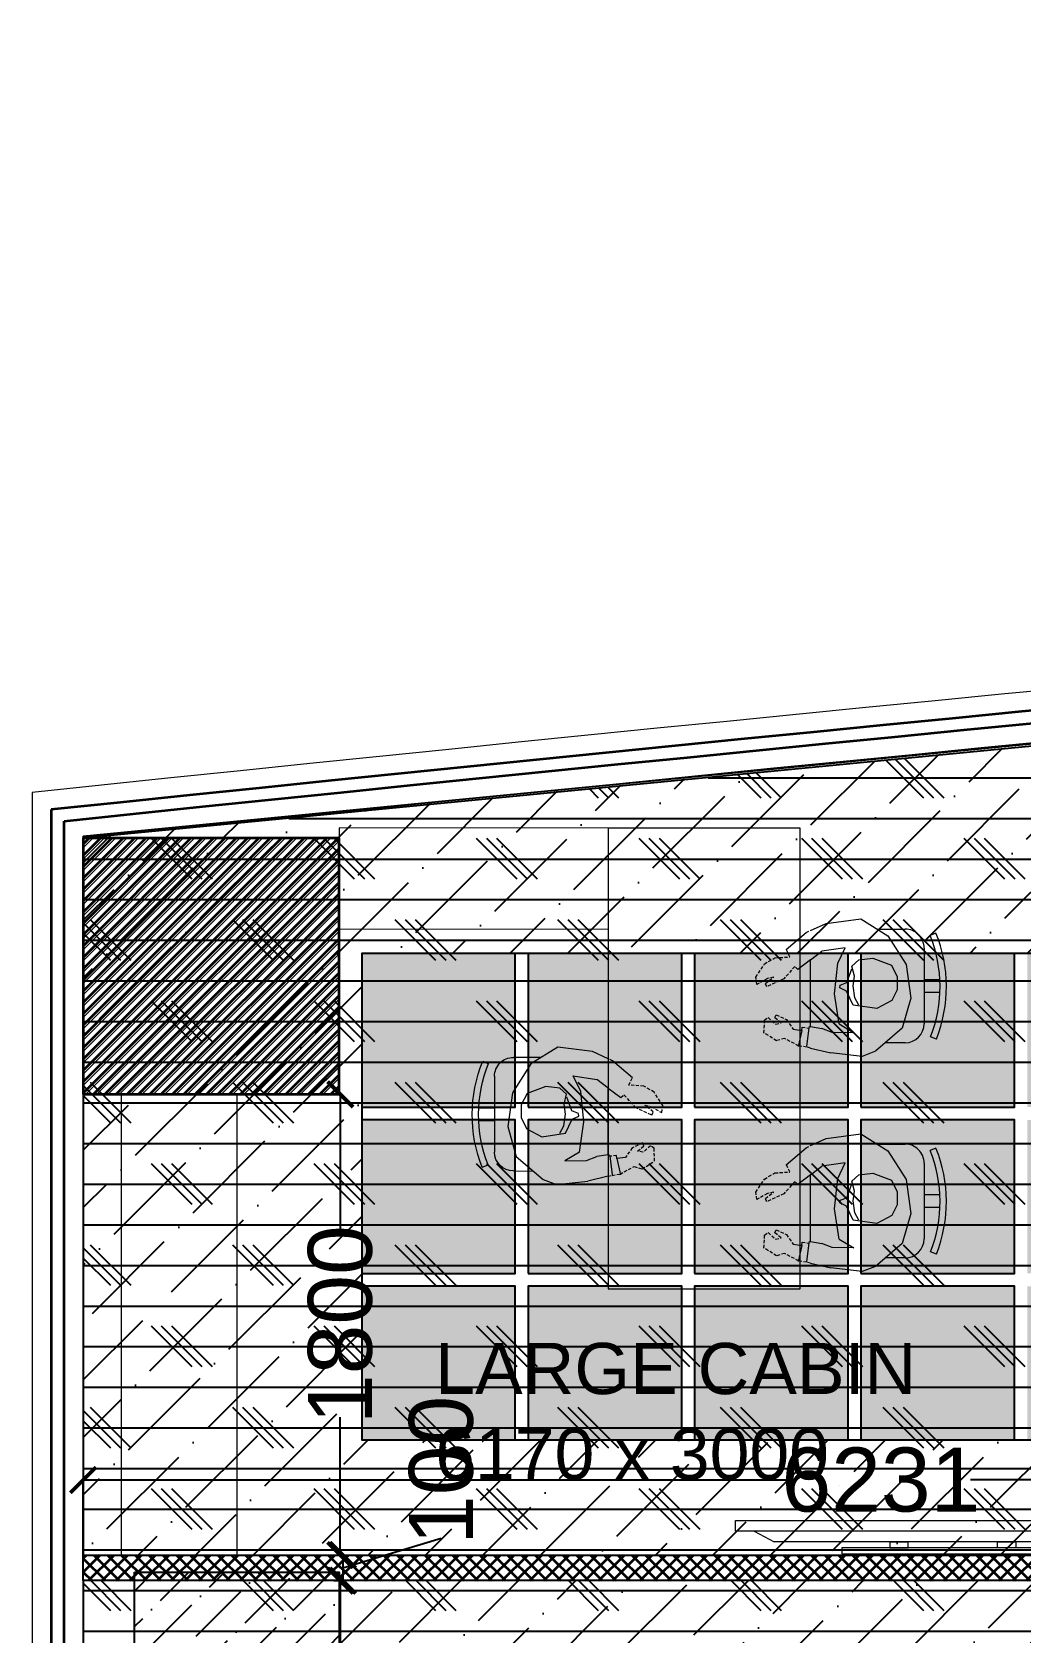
# Model space of a CAD drawing. Header units: millimetres. Extents: x 263321 to 4958806, y 33647 to 987811.
# Drawn here: x 2340552 to 2344414, y 499279 to 505533 of the extents above; entities that cross this region are included whole.
import ezdxf

# ---------------------------------------------------------------- set-up
doc = ezdxf.new("R2010")
doc.units = ezdxf.units.MM
doc.header["$PDMODE"] = 3
doc.linetypes.add('( Hidden )', pattern=[0.375, 0.25, -0.125])
for name, color, linetype, lineweight in [('A-FURN-HUMAN', 252, 'Continuous', 9), ('A-FURN-MODULAR-CHAIR', 5, 'Continuous', 5), ('A-FURN-MODULAR-TABLETOP', 250, 'Continuous', 13), ('A-GYPSUM PARTITION', 250, 'Continuous', 35), ('A-PLAN-COLUMN', 3, 'Continuous', 0), ('A-PLAN-RCC-HATCH', 8, 'Continuous', 13), ('A-PLAN-THIN', 251, 'Continuous', 15), ('Base 7th & 9th', 250, 'Continuous', 35), ('TOA- AV', 7, 'Continuous', 9)]:
    doc.layers.add(name, color=color, linetype=linetype, lineweight=lineweight)
for name, color, linetype in [('A-PLAN -GLASS FRAME', 4, 'Continuous'), ('CEILING TOA', 7, 'Continuous'), ('FLOORING TOA', 7, 'Continuous'), ('PARTITION DIM.', 250, 'Continuous'), ('PARTITION GYPSUM', 250, 'Continuous'), ('TEXT', 250, 'Continuous')]:
    doc.layers.add(name, color=color, linetype=linetype)
doc.styles.add('ARIAL', font='arial.ttf')
doc.styles.get("Standard").update_dxf_attribs({"font": 'arial.ttf'})
doc.styles.add('TEXT @ 150', font='arial.ttf', dxfattribs={"height": 225})
doc.dimstyles.new('DIM @ 150', dxfattribs={"dimtxt": 225, "dimasz": 100, "dimexe": 1, "dimexo": 0, "dimgap": 0.5, "dimtad": 0, "dimdec": 0, "dimzin": 0, "dimdsep": 46, "dimtxsty": 'TEXT @ 150', "dimblk": 'ARCHTICK', "dimcen": -2, "dimclrd": 8, "dimclre": 8, "dimclrt": 7, "dimadec": 0, "dimazin": 0, "dimtfac": 1, "dimtdec": 0, "dimtofl": 0, "dimtmove": 0, "dimatfit": 3, "dimldrblk": 'OPEN90', "dimfxl": 1, "dimtolj": 1, "dimtzin": 0, "dimlwd": -1, "dimlwe": -1, "dimarcsym": 0})
pattern_1 = [(0, (90021.14, 24146.98), (0, 158.75), []), (135, (90100.5, 24067.6), (-317.50014, -317.50014), [224.5065, -224.5065]), (135, (90140.2, 24067.6), (-317.50014, -317.50014), [224.5065, -224.5065]), (135, (90179.9, 24067.6), (-317.50014, -317.50014), [224.5065, -224.5065])]

# ---------------------------------------------------------------- blocks, each defined once
blk = doc.blocks.new('Human Figure')
at = {"layer": 'A-FURN-HUMAN', "lineweight": 5}
for p, q in [((4611.71, 5776.63, 0), (4616.22, 5779.49)), ((4611.71, 5776.63, 0), (4616.22, 5779.49)), ((4616.22, 5779.49), (4621.49, 5780.21, 0)), ((4616.22, 5779.49), (4621.49, 5780.21, 0)), ((4621.49, 5780.21, 0), (4626.18, 5778.89, 0)), ((4621.49, 5780.21, 0), (4626.18, 5778.89, 0)), ((4609.08, 5772.43, 0), (4611.71, 5776.63, 0)), ((4609.08, 5772.43, 0), (4611.71, 5776.63, 0)), ((4626.18, 5778.89, 0), (4629.77, 5774.69, 0)), ((4626.18, 5778.89, 0), (4629.77, 5774.69, 0)), ((4629.77, 5774.69, 0), (4630.56, 5772.63, 0)), ((4629.77, 5774.69, 0), (4630.56, 5772.63, 0)), ((4609.78, 5766.99, 0), (4609.08, 5772.43, 0)), ((4609.78, 5766.99, 0), (4609.08, 5772.43, 0)), ((4630.56, 5772.63, 0), (4630.01, 5767.72, 0)), ((4630.56, 5772.63, 0), (4630.01, 5767.72, 0)), ((4616.02, 5768.83), (4613.59, 5769.99, 0)), ((4613.59, 5769.99, 0), (4614.12, 5766.32, 0)), ((4616.02, 5768.83), (4613.59, 5769.99, 0)), ((4613.59, 5769.99, 0), (4614.12, 5766.32, 0)), ((4626.86, 5771.32, 0), (4626.81, 5767.94)), ((4626.86, 5771.32, 0), (4626.81, 5767.94)), ((4610.91, 5764.54), (4609.78, 5766.99, 0)), ((4610.91, 5764.54), (4609.78, 5766.99, 0)), ((4620.77, 5768.32, 0), (4616.02, 5768.83)), ((4620.77, 5768.32, 0), (4616.02, 5768.83)), ((4625.5, 5769.01, 0), (4620.77, 5768.32, 0)), ((4625.5, 5769.01, 0), (4620.77, 5768.32, 0)), ((4626.81, 5767.94), (4626.19, 5766.32, 0)), ((4626.81, 5767.94), (4626.19, 5766.32, 0)), ((4629.26, 5764.54), (4630.01, 5767.72, 0)), ((4629.26, 5764.54), (4630.01, 5767.72, 0)), ((4615.48, 5764.54), (4614.12, 5766.32, 0)), ((4615.48, 5764.54), (4614.12, 5766.32, 0)), ((4615.48, 5764.54), (4616.97, 5762.59)), ((4615.48, 5764.54), (4616.97, 5762.59)), ((4625.89, 5764.54), (4626.19, 5766.32, 0)), ((4625.89, 5764.54), (4626.19, 5766.32, 0)), ((4613.88, 5760.76, 0), (4611.23, 5763.85, 0)), ((4613.88, 5760.76, 0), (4611.23, 5763.85, 0)), ((4626.5, 5763.17, 0), (4626.01, 5763.22, 0)), ((4626.5, 5763.17, 0), (4626.01, 5763.22, 0)), ((4626.32, 5761.85, 0), (4626.5, 5763.17, 0)), ((4626.32, 5761.85, 0), (4626.5, 5763.17, 0))]:
    blk.add_line(p, q, dxfattribs=at)
at = {"layer": 'A-FURN-HUMAN', "linetype": '( Hidden )', "lineweight": 5, "ltscale": 2}
for p, q in [((4611.23, 5763.85, 0), (4610.91, 5764.54, 0)), ((4611.23, 5763.85, 0), (4610.91, 5764.54, 0)), ((4626.01, 5763.22, 0), (4626.14, 5764.36, 0)), ((4626.01, 5763.22, 0), (4626.14, 5764.36, 0)), ((4629.26, 5764.54, 0), (4629.12, 5763.93, 0)), ((4629.26, 5764.54, 0), (4629.12, 5763.93, 0)), ((4616.97, 5762.59), (4616.53, 5762.09)), ((4616.97, 5762.59), (4616.53, 5762.09)), ((4616.53, 5762.09), (4618.44, 5760.37, 0)), ((4616.53, 5762.09), (4618.44, 5760.37, 0)), ((4624.81, 5760.79, 0), (4626.32, 5761.85, 0)), ((4624.81, 5760.79, 0), (4626.32, 5761.85, 0)), ((4628.92, 5762.69, 0), (4627.75, 5760.5, 0)), ((4628.92, 5762.69, 0), (4627.75, 5760.5, 0)), ((4629.12, 5763.93, 0), (4628.92, 5762.69, 0)), ((4629.12, 5763.93, 0), (4628.92, 5762.69, 0)), ((4615.02, 5761.34, 0), (4613.88, 5760.76, 0)), ((4615.02, 5761.34, 0), (4613.88, 5760.76, 0)), ((4615.16, 5758.98, 0), (4615.02, 5761.34, 0)), ((4615.16, 5758.98, 0), (4615.02, 5761.34, 0)), ((4618.44, 5760.37, 0), (4619.69, 5757.7, 0)), ((4618.44, 5760.37, 0), (4619.69, 5757.7, 0)), ((4624.06, 5759.18, 0), (4624.81, 5760.79, 0)), ((4624.06, 5759.18, 0), (4624.81, 5760.79, 0)), ((4624.51, 5758.96, 0), (4624.06, 5759.18, 0)), ((4624.51, 5758.96, 0), (4624.06, 5759.18, 0)), ((4624.5, 5757.93, 0), (4625.51, 5759.11, 0)), ((4624.5, 5757.93, 0), (4625.51, 5759.11, 0)), ((4625.32, 5759.95, 0), (4624.51, 5758.96, 0)), ((4625.32, 5759.95, 0), (4624.51, 5758.96, 0)), ((4625.51, 5759.11, 0), (4625.32, 5759.95, 0)), ((4625.51, 5759.11, 0), (4625.32, 5759.95, 0)), ((4628.12, 5759.23, 0), (4626.89, 5757.28, 0)), ((4628.12, 5759.23, 0), (4626.89, 5757.28, 0)), ((4627.75, 5760.5, 0), (4628.12, 5759.23, 0)), ((4627.75, 5760.5, 0), (4628.12, 5759.23, 0)), ((4616.12, 5757.36), (4615.16, 5758.98, 0)), ((4616.12, 5757.36), (4615.16, 5758.98, 0)), ((4618.19, 5756, 0), (4616.12, 5757.36)), ((4618.19, 5756, 0), (4616.12, 5757.36)), ((4619.17, 5757.51, 0), (4618.16, 5758.8, 0)), ((4618.16, 5758.8, 0), (4618.39, 5757.81, 0)), ((4619.17, 5757.51, 0), (4618.16, 5758.8, 0)), ((4618.16, 5758.8, 0), (4618.39, 5757.81, 0)), ((4618.39, 5757.81, 0), (4619.31, 5756.18, 0)), ((4618.39, 5757.81, 0), (4619.31, 5756.18, 0)), ((4619.69, 5757.7, 0), (4619.17, 5757.51, 0)), ((4619.69, 5757.7, 0), (4619.17, 5757.51, 0)), ((4624.87, 5757.37, 0), (4624.5, 5757.93, 0)), ((4624.87, 5757.37, 0), (4624.5, 5757.93, 0)), ((4626.89, 5757.28, 0), (4624.87, 5757.37, 0)), ((4626.89, 5757.28, 0), (4624.87, 5757.37, 0)), ((4619.31, 5756.18, 0), (4618.19, 5756, 0)), ((4619.31, 5756.18, 0), (4618.19, 5756, 0))]:
    blk.add_line(p, q, dxfattribs=at)
at = {"layer": 'A-FURN-HUMAN', "linetype": '( Hidden )', "lineweight": 5, "ltscale": 3}
for p, q in [((4625.9, 5764.39, 0), (4625.89, 5764.57, 0)), ((4625.9, 5764.39, 0), (4625.89, 5764.57, 0)), ((4626.14, 5764.36, 0), (4625.9, 5764.39, 0)), ((4626.14, 5764.36, 0), (4625.9, 5764.39, 0))]:
    blk.add_line(p, q, dxfattribs=at)
at = {"layer": 'A-FURN-HUMAN', "lineweight": 5, "elevation": 0}
for points in [[(4622.54, 5772.08), (4621.4, 5771.49), (4619.55, 5771.23), (4618.01, 5771.43), (4616.44, 5771.03), (4615.47, 5772.11), (4615.23, 5774.3), (4616.32, 5777.18), (4618.11, 5778.11), (4620.14, 5778.11), (4621.85, 5777.26), (4623.09, 5774.92), (4622.55, 5771.19), (4620.35, 5770.17), (4619.86, 5769.12), (4619.43, 5769.17), (4619.04, 5770.23), (4616.9, 5771)], [(4622.54, 5772.08), (4621.4, 5771.49), (4619.55, 5771.23), (4618.01, 5771.43), (4616.44, 5771.03), (4615.47, 5772.11), (4615.23, 5774.3), (4616.32, 5777.18), (4618.11, 5778.11), (4620.14, 5778.11), (4621.85, 5777.26), (4623.09, 5774.92), (4622.55, 5771.19), (4620.35, 5770.17), (4619.86, 5769.12), (4619.43, 5769.17), (4619.04, 5770.23), (4616.9, 5771)], [(4625.5, 5769.01), (4626.86, 5771.32)], [(4625.5, 5769.01), (4626.86, 5771.32)], [(4626.09, 5764.27), (4629.04, 5763.91)], [(4626.09, 5764.27), (4629.04, 5763.91)], [(4626.5, 5763.17), (4629.02, 5762.63)], [(4626.5, 5763.17), (4629.02, 5762.63)]]:
    blk.add_lwpolyline(points, dxfattribs=at)
at = {"layer": 'A-FURN-MODULAR-CHAIR', "color": 18, "lineweight": 15, "true_color": 0x000000}
for p, q in [((4613.64, 5782.3, 0), (4625.48, 5782.3, 0)), ((4610.68, 5774.98, 0), (4610.68, 5779.34, 0)), ((4628.44, 5779.34, 0), (4628.44, 5776.24, 0))]:
    blk.add_line(p, q, dxfattribs=at)
at = {"layer": 'A-FURN-MODULAR-CHAIR', "lineweight": 15}
for p, q in [((4613.64, 5782.3, 0), (4625.48, 5782.3, 0)), ((4610.68, 5774.98, 0), (4610.68, 5779.34, 0)), ((4628.44, 5779.34, 0), (4628.44, 5776.24, 0))]:
    blk.add_line(p, q, dxfattribs=at)
at = {"layer": 'A-FURN-MODULAR-CHAIR', "color": 18, "lineweight": 15, "true_color": 0x000000, "elevation": 0}
for points in [[(4611.29, 5784.13), (4611.67, 5783.22)], [(4618.58, 5784.79), (4618.58, 5782.3)], [(4620.56, 5784.79), (4620.56, 5782.3)], [(4627.86, 5784.22), (4627.49, 5783.3)]]:
    blk.add_lwpolyline(points, dxfattribs=at)
at = {"layer": 'A-FURN-MODULAR-CHAIR', "lineweight": 15, "elevation": 0}
for points in [[(4611.29, 5784.13), (4611.67, 5783.22)], [(4618.58, 5784.79), (4618.58, 5782.3)], [(4620.56, 5784.79), (4620.56, 5782.3)], [(4627.86, 5784.22), (4627.49, 5783.3)]]:
    blk.add_lwpolyline(points, dxfattribs=at)
at = {"layer": 'A-FURN-MODULAR-CHAIR', "color": 18, "lineweight": 15, "true_color": 0x000000, "elevation": 0}
blk.add_lwpolyline([(4625.89, 5764.57, -0.034638), (4625.48, 5764.54), (4615.48, 5764.54)], format="xyb", dxfattribs=at)
at = {"layer": 'A-FURN-MODULAR-CHAIR', "lineweight": 15, "elevation": 0}
blk.add_lwpolyline([(4625.89, 5764.57, -0.034638), (4625.48, 5764.54), (4615.48, 5764.54)], format="xyb", dxfattribs=at)
at = {"layer": 'A-FURN-MODULAR-CHAIR', "color": 18, "lineweight": 15, "true_color": 0x000000}
for centre, radius, start, end in [((4619.68, 5763.49, 0), 22.29, 68.458, 112.0994), ((4619.68, 5763.49, 0), 21.3, 68.4839, 112.0994), ((4613.64, 5779.34, 0), 2.96, 90.0001, 180.0001), ((4625.48, 5779.34, 0), 2.96, 0.0001, 90.0001)]:
    blk.add_arc(centre, radius, start, end, dxfattribs=at)
at = {"layer": 'A-FURN-MODULAR-CHAIR', "lineweight": 15}
for centre, radius, start, end in [((4619.68, 5763.49, 0), 22.29, 68.458, 112.0994), ((4619.68, 5763.49, 0), 21.3, 68.4839, 112.0994), ((4613.64, 5779.34, 0), 2.96, 90.0001, 180.0001), ((4625.48, 5779.34, 0), 2.96, 0.0001, 90.0001)]:
    blk.add_arc(centre, radius, start, end, dxfattribs=at)
blk = doc.blocks.new('Columns')
at = {"layer": 'A-PLAN-RCC-HATCH'}
h = blk.add_hatch(dxfattribs=at)
h.set_pattern_fill('ANSI31', color=256, scale=250, style=0)
h.set_pattern_definition([(45, (403397.9, -579762.232), (-22.0970869, 22.0970869), [])])
h.paths.add_polyline_path([(-37160.3, 12537), (-36160.3, 12537), (-36160.3, 13537), (-37160.3, 13537)])
at = {"layer": 'A-PLAN-COLUMN', "elevation": 0}
blk.add_lwpolyline([(-37160.3, 12537), (-36160.3, 12537), (-36160.3, 13537), (-37160.3, 13537)], close=True, dxfattribs=at)
blk = doc.blocks.new('_ArchTick')
at = {"color": 0, "linetype": 'ByBlock', "const_width": 0.15}
blk.add_lwpolyline([(-0.5, -0.5), (0.5, 0.5)], dxfattribs=at)
blk = doc.blocks.new('*D344')
at = {"layer": 'Defpoints', "color": 0, "transparency": 16777216}
for p in [(2341751.6, 501383.1), (2341751.6, 499583.1), (2341755.8, 499583.1)]:
    blk.add_point(p, dxfattribs=at)
at = {"layer": 'PARTITION DIM.', "color": 8, "transparency": 16777216}
for p, q in [((2341751.6, 501383.1), (2341756.8, 501383.1)), ((2341755.8, 501383.1), (2341755.8, 500844.7)), ((2341755.8, 499583.1), (2341755.8, 500121.5)), ((2341751.6, 499583.1), (2341756.8, 499583.1))]:
    blk.add_line(p, q, dxfattribs=at)
at = {"layer": 'PARTITION DIM.', "color": 8, "transparency": 16777216, "xscale": 100, "yscale": 100, "zscale": 100}
for p, rotation in [((2341755.8, 501383.1), 90), ((2341755.8, 499583.1), 270)]:
    blk.add_blockref('_ArchTick', p, dxfattribs=dict(at, rotation=rotation))
at = {"layer": 'PARTITION DIM.', "color": 7, "transparency": 16777216, "insert": (2341755.8, 500483.1), "char_height": 250, "attachment_point": 5, "rotation": 90}
blk.add_mtext('\\A1;1800', dxfattribs=at)
blk = doc.blocks.new('_Open90')
at = {"color": 0, "linetype": 'ByBlock'}
for p, q in [((0, 0), (-1, 0)), ((-0.5, 0.5), (0, 0)), ((0, 0), (-0.5, -0.5))]:
    blk.add_line(p, q, dxfattribs=at)
blk = doc.blocks.new('*D345')
at = {"layer": 'Defpoints', "color": 0, "transparency": 16777216}
for p in [(2341761.3, 499583.1), (2341730.2, 499483.1), (2341765.5, 499483.1)]:
    blk.add_point(p, dxfattribs=at)
at = {"layer": 'PARTITION DIM.', "color": 8, "transparency": 16777216}
for p, q in [((2341765.5, 499533.1), (2342150.2, 499648.5)), ((2342150.2, 499648.5), (2342150.2, 499649.5)), ((2341761.3, 499583.1), (2341766.5, 499583.1)), ((2341765.5, 499583.1), (2341765.5, 499483.1)), ((2341730.2, 499483.1), (2341766.5, 499483.1))]:
    blk.add_line(p, q, dxfattribs=at)
at = {"layer": 'PARTITION DIM.', "color": 8, "transparency": 16777216, "xscale": 100, "yscale": 100, "zscale": 100}
for p, rotation in [((2341765.5, 499583.1), 90), ((2341765.5, 499483.1), 270)]:
    blk.add_blockref('_ArchTick', p, dxfattribs=dict(at, rotation=rotation))
at = {"layer": 'PARTITION DIM.', "color": 7, "transparency": 16777216, "insert": (2342150.2, 499913.9), "char_height": 250, "attachment_point": 5, "rotation": 90}
blk.add_mtext('\\A1;100', dxfattribs=at)
blk = doc.blocks.new('*D346')
at = {"layer": 'Defpoints', "color": 0, "transparency": 16777216}
for p in [(2341730.2, 499483.1), (2341751.6, 491383.1), (2341755.8, 491383.1)]:
    blk.add_point(p, dxfattribs=at)
at = {"layer": 'PARTITION DIM.', "color": 8, "transparency": 16777216}
for p, q in [((2341730.2, 499483.1), (2341756.8, 499483.1)), ((2341755.8, 499483.1), (2341755.8, 495806.6)), ((2341755.8, 491383.1), (2341755.8, 495059.5)), ((2341751.6, 491383.1), (2341756.8, 491383.1))]:
    blk.add_line(p, q, dxfattribs=at)
at = {"layer": 'PARTITION DIM.', "color": 8, "transparency": 16777216, "xscale": 100, "yscale": 100, "zscale": 100}
for p, rotation in [((2341755.8, 499483.1), 90), ((2341755.8, 491383.1), 270)]:
    blk.add_blockref('_ArchTick', p, dxfattribs=dict(at, rotation=rotation))
at = {"layer": 'PARTITION DIM.', "color": 7, "transparency": 16777216, "insert": (2341755.8, 495433.1), "char_height": 250, "attachment_point": 5, "rotation": 90}
blk.add_mtext('\\A1;8100', dxfattribs=at)
blk = doc.blocks.new('*D349')
at = {"layer": 'Defpoints', "color": 0, "transparency": 16777216}
for p in [(2346982.6, 499876.3), (2340751.6, 499583.1), (2346982.6, 499583.1)]:
    blk.add_point(p, dxfattribs=at)
at = {"layer": 'PARTITION DIM.', "color": 8, "transparency": 16777216}
for p, q in [((2340751.6, 499583.1), (2340751.6, 499877.3)), ((2340751.6, 499876.3), (2343516.8, 499876.3)), ((2346982.6, 499876.3), (2344217.4, 499876.3)), ((2346982.6, 499583.1), (2346982.6, 499877.3))]:
    blk.add_line(p, q, dxfattribs=at)
at = {"layer": 'PARTITION DIM.', "color": 8, "transparency": 16777216, "xscale": 100, "yscale": 100, "zscale": 100, "rotation": 180}
blk.add_blockref('_ArchTick', (2340751.6, 499876.3), dxfattribs=at)
at = {"layer": 'PARTITION DIM.', "color": 8, "transparency": 16777216, "xscale": 100, "yscale": 100, "zscale": 100}
blk.add_blockref('_ArchTick', (2346982.6, 499876.3), dxfattribs=at)
at = {"layer": 'PARTITION DIM.', "color": 7, "transparency": 16777216, "insert": (2343867.1, 499876.3), "char_height": 250, "attachment_point": 5}
blk.add_mtext('\\A1;6231', dxfattribs=at)
blk = doc.blocks.new('A$C60412B90')
at = {"layer": 'TOA- AV', "color": 30, "true_color": 0xf8991e}
blk.add_line((256.5, 111), (986.5, 111), dxfattribs=at)
at = {"layer": 'TOA- AV', "color": 6}
for p, q in [((-100, 55.5), (1343, 55.5)), ((-37.2, 55.5), (29.9, 91)), ((1280.2, 55.5), (1213.1, 91))]:
    blk.add_line(p, q, dxfattribs=at)
at = {"layer": 'TOA- AV', "color": 30, "true_color": 0xf8991e}
for points in [[(986.5, 111), (986.5, 131), (256.5, 131), (256.5, 111)], [(403.4, 91), (464.2, 91)], [(825.1, 91), (764.2, 91)]]:
    blk.add_lwpolyline(points, dxfattribs=at)
for points in [[(403.4, 111), (464.2, 111), (464.2, 91), (403.4, 91)], [(825.1, 111), (764.2, 111), (764.2, 91), (825.1, 91)]]:
    blk.add_lwpolyline(points, close=True, dxfattribs=at)
at = {"layer": 'TOA- AV', "color": 6}
for points in [[(1343, 55.5), (1343, 20), (-100, 20), (-100, 55.5)], [(29.9, 91), (1213.1, 91)]]:
    blk.add_lwpolyline(points, dxfattribs=at)

msp = doc.modelspace()

# ---------------------------------------------------------------- hatches: boundary and pattern name
at = {"layer": 'A-GYPSUM PARTITION', "true_color": 0x636466}
h = msp.add_hatch(dxfattribs=at)
h.set_pattern_fill('ANSI37', color=251, scale=12)
h.set_pattern_definition([(45, (13069.08, -8478.743), (-26.94076836, 26.94076836), []), (135, (13069.08, -8478.743), (-26.94076836, -26.94076836), [])])
h.paths.add_polyline_path([(2340751.6, 499583.1), (2347082.8, 499583.1), (2347082.8, 499483.1), (2340751.6, 499483.1)])
at = {"layer": 'Base 7th & 9th'}
h = msp.add_hatch(dxfattribs=at)
h.set_pattern_fill('ANSI31', color=256, scale=250, style=0)
h.set_pattern_definition([(45, (2781309.825, -90916.18), (-22.0970869, 22.0970869), [])])
h.paths.add_polyline_path([(2340751.6, 501383.1), (2341751.6, 501383.1), (2341751.6, 502383.1), (2340751.6, 502383.1)])
at = {"layer": 'CEILING TOA', "true_color": 0x939598}
h = msp.add_hatch(dxfattribs=at)
h.set_pattern_fill('ANSI36', color=252, scale=50)
h.set_pattern_definition([(45, (14424.04, 69222.26), (84.189901, 308.696304), [396.875, -79.375, 0, -79.375])])
h.paths.add_polyline_path([(2346982, 502987.3), (2340751.8, 502389.6), (2340751.8, 499583.1), (2346982, 499583.1)])
h.paths.add_polyline_path([(2346339.2, 501933.1), (2341839.2, 501933.1), (2341839.2, 500033.1), (2346339.2, 500033.1)], flags=16)
h = msp.add_hatch(dxfattribs=at)
h.set_pattern_fill('DOTS', color=252, scale=20)
h.set_pattern_definition([(0, (14424.04, 69222.263), (15.875, 31.75), [0, -31.75])])
h.paths.add_polyline_path([(2345739.2, 500033.1), (2346339.2, 500033.1), (2346339.2, 500633.1), (2345739.2, 500633.1)])
h.paths.add_polyline_path([(2345739.2, 500683.1), (2346339.2, 500683.1), (2346339.2, 501283.1), (2345739.2, 501283.1)])
h.paths.add_polyline_path([(2345739.2, 501333.1), (2346339.2, 501333.1), (2346339.2, 501933.1), (2345739.2, 501933.1)])
h.paths.add_polyline_path([(2345089.2, 500033.1), (2345689.2, 500033.1), (2345689.2, 500633.1), (2345089.2, 500633.1)])
h.paths.add_polyline_path([(2345089.2, 500683.1), (2345689.2, 500683.1), (2345689.2, 501283.1), (2345089.2, 501283.1)])
h.paths.add_polyline_path([(2345089.2, 501333.1), (2345689.2, 501333.1), (2345689.2, 501933.1), (2345089.2, 501933.1)])
h.paths.add_polyline_path([(2344439.2, 500033.1), (2345039.2, 500033.1), (2345039.2, 500633.1), (2344439.2, 500633.1)])
h.paths.add_polyline_path([(2344439.2, 500683.1), (2345039.2, 500683.1), (2345039.2, 501283.1), (2344439.2, 501283.1)])
h.paths.add_polyline_path([(2344439.2, 501333.1), (2345039.2, 501333.1), (2345039.2, 501933.1), (2344439.2, 501933.1)])
h.paths.add_polyline_path([(2343789.2, 500033.1), (2344389.2, 500033.1), (2344389.2, 500633.1), (2343789.2, 500633.1)])
h.paths.add_polyline_path([(2343139.2, 500033.1), (2343739.2, 500033.1), (2343739.2, 500633.1), (2343139.2, 500633.1)])
h.paths.add_polyline_path([(2342489.2, 500033.1), (2343089.2, 500033.1), (2343089.2, 500633.1), (2342489.2, 500633.1)])
h.paths.add_polyline_path([(2343789.2, 500683.1), (2344389.2, 500683.1), (2344389.2, 501283.1), (2343789.2, 501283.1)])
h.paths.add_polyline_path([(2343139.2, 500683.1), (2343739.2, 500683.1), (2343739.2, 501283.1), (2343139.2, 501283.1)])
h.paths.add_polyline_path([(2342489.2, 500683.1), (2343089.2, 500683.1), (2343089.2, 501283.1), (2342489.2, 501283.1)])
h.paths.add_polyline_path([(2343789.2, 501333.1), (2344389.2, 501333.1), (2344389.2, 501933.1), (2343789.2, 501933.1)])
h.paths.add_polyline_path([(2343139.2, 501333.1), (2343739.2, 501333.1), (2343739.2, 501933.1), (2343139.2, 501933.1)])
h.paths.add_polyline_path([(2342489.2, 501333.1), (2343089.2, 501333.1), (2343089.2, 501933.1), (2342489.2, 501933.1)])
h.paths.add_polyline_path([(2341839.2, 500033.1), (2342439.2, 500033.1), (2342439.2, 500633.1), (2341839.2, 500633.1)])
h.paths.add_polyline_path([(2341839.2, 500683.1), (2342439.2, 500683.1), (2342439.2, 501283.1), (2341839.2, 501283.1)])
h.paths.add_polyline_path([(2341839.2, 501333.1), (2342439.2, 501333.1), (2342439.2, 501933.1), (2341839.2, 501933.1)])
h = msp.add_hatch(dxfattribs=at)
h.set_pattern_fill('ANSI36', color=252, scale=31)
h.set_pattern_definition([(45, (13069.08, -8478.74), (52.1977387, 191.3917086), [246.0625, -49.2125, 0, -49.2125])])
h.paths.add_polyline_path([(2340951.6, 499516.2), (2341751.6, 499516.2), (2341751.6, 491383.1), (2340951.6, 491383.1)])
h = msp.add_hatch(dxfattribs=at)
h.set_pattern_fill('ANSI36', color=252, scale=50)
h.set_pattern_definition([(45, (13069.08, -8478.74), (84.189901, 308.696304), [396.875, -79.375, 0, -79.375])])
h.paths.add_polyline_path([(2341751.6, 490383.1), (2346921.9, 490383.1), (2346921.9, 491834.3), (2345783.7, 491834), (2345782.9, 498033.8), (2346982.5, 498033.1), (2346981.9, 499483.1), (2341751.6, 499483.1)])
h.paths.add_polyline_path([(2342567.9, 491333.3), (2344967.9, 491333.3), (2344966.9, 498533.3), (2342567.9, 498533.3)], flags=16)
at = {"layer": 'FLOORING TOA', "true_color": 0xc7c8ca}
h = msp.add_hatch(dxfattribs=at)
h.set_pattern_fill('EARTH', color=9, scale=120)
edge = h.paths.add_edge_path()
edge.add_line((2399150.3, 470683.1), (2406751.6, 470683.1))
edge.add_line((2406751.6, 470683.1), (2406751.6, 489283.1))
edge.add_line((2406751.6, 489283.1), (2406777, 491421.9))
edge.add_line((2406777, 491421.9), (2410711.6, 491383.1))
edge.add_line((2410711.6, 491383.1), (2410711.6, 490662.8))
edge.add_line((2410711.6, 490662.8), (2412251.6, 490662.8))
edge.add_line((2412251.6, 490662.8), (2412251.6, 491383.1))
edge.add_line((2412251.6, 491383.1), (2413501.6, 491383.1))
edge.add_line((2413501.6, 491383.1), (2413501.6, 490641.9))
edge.add_line((2413501.6, 490641.9), (2414541.6, 490641.9))
edge.add_line((2414541.6, 490641.9), (2414541.6, 491383.1))
edge.add_line((2414541.6, 491383.1), (2419059.8, 491383.1))
edge.add_line((2419059.8, 491383.1), (2419290.9, 492883.1))
edge.add_line((2419290.9, 492883.1), (2413191.6, 492883.1))
edge.add_line((2413191.6, 492883.1), (2413191.6, 495458.2))
edge.add_line((2413191.6, 495458.2), (2416206.2, 495458.2))
edge.add_line((2416206.2, 495458.2), (2416206.2, 496558.2))
edge.add_line((2416206.2, 496558.2), (2413191.6, 496558.2))
edge.add_line((2413191.6, 496558.2), (2413191.6, 498963.1))
edge.add_line((2413191.6, 498963.1), (2411651.6, 498963.1))
edge.add_line((2411651.6, 498963.1), (2411651.6, 492883.1))
edge.add_line((2411651.6, 492883.1), (2404451.6, 492883.1))
edge.add_line((2404451.6, 492883.1), (2404452.6, 502283.1))
edge.add_line((2404452.6, 502283.1), (2402951.6, 502283.1))
edge.add_line((2402951.6, 502283.1), (2402951.4, 497183.5))
edge.add_line((2402951.4, 497183.5), (2402951.6, 497133.1))
edge.add_line((2402951.6, 497133.1), (2399951.6, 497133.1))
edge.add_line((2399951.6, 497133.1), (2399951.6, 505326.9))
edge.add_arc((2397396.4, -38564.5), 543897.4, 89.730828, 95.307778)
edge.add_line((2347082.8, 503000.8), (2347082.9, 472483.1))
edge.add_line((2347082.9, 472483.1), (2343851.6, 472483.1))
edge.add_line((2343851.6, 472483.1), (2343851.6, 458383.2))
edge.add_line((2343851.6, 458383.2), (2354252.4, 458383.2))
edge.add_line((2354252.4, 458383.2), (2354252.7, 455753.4))
edge.add_arc((2374151.3, 141679.3), 314703.8, 88.069715, 93.625218, ccw=False)
edge.add_line((2384751.6, 456204.5), (2384751.6, 459200.3))
edge.add_line((2384751.6, 459200.3), (2394751.8, 459200.3))
edge.add_line((2394751.8, 459200.3), (2394749.6, 457484.3))
edge.add_line((2394749.6, 457484.3), (2395751.6, 457483.1))
edge.add_line((2395751.6, 457483.1), (2395751.6, 458383.1))
edge.add_line((2395751.6, 458383.1), (2396651.6, 458383.1))
edge.add_line((2396651.6, 458383.1), (2396651.6, 459197.4))
edge.add_line((2396651.6, 459197.4), (2399811.2, 459198))
edge.add_line((2399811.2, 459198), (2399811.2, 460833.1))
edge.add_line((2399811.2, 460833.1), (2398551.6, 460833.1))
edge.add_line((2398551.6, 460833.1), (2398551.6, 466883.1))
edge.add_line((2398551.6, 466883.1), (2403551.7, 466883.1))
edge.add_line((2403551.7, 466883.1), (2403551.7, 465533.1))
edge.add_line((2403551.7, 465533.1), (2407851.7, 465533.1))
edge.add_line((2407851.7, 465533.1), (2407851.7, 460783.1))
edge.add_line((2407851.7, 460783.1), (2409491.6, 460783.1))
edge.add_line((2409491.6, 460783.1), (2409496.3, 466883.1))
edge.add_line((2409496.3, 466883.1), (2415285.8, 466883.1))
edge.add_line((2415285.8, 466883.1), (2415516.9, 468383.1))
edge.add_line((2415516.9, 468383.1), (2399151.6, 468383.1))
edge.add_arc((2399151.6, 468983.1), 600, 180.00022, 269.99765, ccw=False)
edge.add_line((2398551.6, 468983.1), (2398551.6, 470083.1))
edge.add_arc((2399151.6, 470083.1), 600, 90.12503, 179.99987, ccw=False)
edge = h.paths.add_edge_path(flags=16)
edge.add_line((2350804.3, 495933.1), (2349254.3, 495933.1))
edge.add_arc((2349254.3, 495533.1), 400, 90.00028, 179.78887)
edge.add_line((2348854.3, 495534.5), (2348854.3, 492844.4))
edge.add_line((2348854.3, 492844.4), (2350804.3, 492844.4))
edge.add_line((2350804.3, 492844.4), (2350804.3, 495933.1))
h.paths.add_polyline_path([(2380451.6, 495933.1), (2394411.6, 495933.1), (2394411.6, 489283.1), (2388129.7, 489289.9), (2388129.7, 487283.1), (2379984.7, 487283), (2379984.7, 489283.1), (2380551.6, 489283.1)], flags=16)
edge = h.paths.add_edge_path(flags=16)
edge.add_line((2404951.6, 487283.1), (2348951.6, 487283.1))
edge.add_arc((2348951.6, 486983.1), 300, 90, 179.99701)
edge.add_line((2348651.6, 486983.1), (2348650.9, 472483.1))
edge.add_line((2348650.9, 472483.1), (2404951.6, 472483.1))
edge.add_line((2404951.6, 472483.1), (2404951.6, 487283.1))
h.paths.add_polyline_path([(2396751.6, 460833.1), (2396751.6, 464283.1)], flags=16)
at = {"layer": 'FLOORING TOA'}
h = msp.add_hatch(dxfattribs=at)
h.set_pattern_fill('CORK', color=4, scale=50)
h.set_pattern_definition(pattern_1)
h.paths.add_polyline_path([(2346982.7, 502987.3), (2340751.8, 502383.1), (2340751.8, 499583.1), (2346982.7, 499583.1)])
at = {"layer": 'FLOORING TOA', "true_color": 0xf1eb1f}
h = msp.add_hatch(dxfattribs=at)
h.set_pattern_fill('CORK', color=2, scale=50)
h.set_pattern_definition(pattern_1)
h.paths.add_polyline_path([(2340751.8, 490383.1), (2346921.9, 490383.1), (2346921.9, 491834.3), (2345783.7, 491834), (2345782.9, 498033.8), (2346982.5, 498033.1), (2346981.9, 499483.1), (2340751.8, 499483.1)])

# ---------------------------------------------------------------- linework, layer by layer
at = {"layer": 'A-FURN-MODULAR-TABLETOP', "lineweight": 20, "elevation": 0}
msp.add_lwpolyline([(2342801.9, 502423), (2341751.6, 502424.1), (2341751.6, 502029.4), (2342801.9, 502028.2)], dxfattribs=at)
for points in [[(2342801.9, 502423), (2342801.9, 500623), (2343551.9, 500623), (2343551.9, 502423)], [(2340901.6, 499583.1), (2340901.7, 501383.1), (2341351.7, 501383.1), (2341351.6, 499583.1)]]:
    msp.add_lwpolyline(points, close=True, dxfattribs=at)
at = {"layer": 'A-PLAN -GLASS FRAME', "ltscale": 500, "elevation": 0}
msp.add_lwpolyline([(2340626.6, 487358.1), (2340676.6, 487358.1), (2340676.6, 502450.6, -0.031837)], format="xyb", dxfattribs=at)
at = {"layer": 'A-PLAN-THIN', "elevation": 0}
msp.add_lwpolyline([(2410251.6, 502383.1), (2410251.6, 505383.1, 0.031946), (2340551.6, 502562.7), (2340551.6, 487283.1), (2340751.6, 487283.1), (2340751.6, 502383.1, -0.031773), (2410051.6, 505187.2)], format="xyb", dxfattribs=at)
at = {"layer": 'Base 7th & 9th', "color": 4, "ltscale": 500, "elevation": 0}
msp.add_lwpolyline([(2410176.6, 502383.1), (2410176.6, 505309.8, 0.031881), (2340626.6, 502495.2), (2340626.6, 487283.1), (2340676.6, 487283.1), (2340676.6, 502450.6, -0.031837), (2410126.6, 505260.4), (2410126.6, 502383.1)], format="xyb", dxfattribs=at)
at = {"layer": 'Base 7th & 9th', "elevation": 0}
msp.add_lwpolyline([(2340751.6, 501383.1), (2341751.6, 501383.1), (2341751.6, 502383.1), (2340751.6, 502383.1)], close=True, dxfattribs=at)
at = {"layer": 'CEILING TOA'}
for points in [[(2346982.7, 502987.3), (2340751.8, 502383.1), (2340751.8, 499583.1), (2346982.7, 499583.1)], [(2346339.2, 501933.1), (2341839.2, 501933.1), (2341839.2, 500033.1), (2346339.2, 500033.1)], [(2341839.2, 501333.1), (2342439.2, 501333.1), (2342439.2, 501933.1), (2341839.2, 501933.1)], [(2342489.2, 501333.1), (2343089.2, 501333.1), (2343089.2, 501933.1), (2342489.2, 501933.1)], [(2343139.2, 501333.1), (2343739.2, 501333.1), (2343739.2, 501933.1), (2343139.2, 501933.1)], [(2343789.2, 501333.1), (2344389.2, 501333.1), (2344389.2, 501933.1), (2343789.2, 501933.1)], [(2341839.2, 500683.1), (2342439.2, 500683.1), (2342439.2, 501283.1), (2341839.2, 501283.1)], [(2342489.2, 500683.1), (2343089.2, 500683.1), (2343089.2, 501283.1), (2342489.2, 501283.1)], [(2343139.2, 500683.1), (2343739.2, 500683.1), (2343739.2, 501283.1), (2343139.2, 501283.1)], [(2343789.2, 500683.1), (2344389.2, 500683.1), (2344389.2, 501283.1), (2343789.2, 501283.1)], [(2341839.2, 500033.1), (2342439.2, 500033.1), (2342439.2, 500633.1), (2341839.2, 500633.1)], [(2342489.2, 500033.1), (2343089.2, 500033.1), (2343089.2, 500633.1), (2342489.2, 500633.1)], [(2343139.2, 500033.1), (2343739.2, 500033.1), (2343739.2, 500633.1), (2343139.2, 500633.1)], [(2343789.2, 500033.1), (2344389.2, 500033.1), (2344389.2, 500633.1), (2343789.2, 500633.1)], [(2340751.8, 490383.1), (2346921.9, 490383.1), (2346921.9, 491834.3), (2345783.7, 491834), (2345782.9, 498033.8), (2346982.5, 498033.1), (2346981.9, 499483.1), (2340751.8, 499483.1)]]:
    msp.add_lwpolyline(points, close=True, dxfattribs=at)
at = {"layer": 'CEILING TOA', "elevation": 0}
for points in [[(2346876.7, 502987.3), (2340751.8, 502389.6), (2340751.8, 499583.1), (2346876.7, 499583.1)], [(2340951.6, 499516.2), (2341751.6, 499516.2), (2341751.6, 491383.1), (2340951.6, 491383.1)]]:
    msp.add_lwpolyline(points, close=True, dxfattribs=at)
at = {"layer": 'PARTITION GYPSUM', "color": 30, "elevation": 0}
msp.add_lwpolyline([(2340751.6, 499583.1), (2347082.8, 499583.1), (2347082.8, 499483.1), (2340751.6, 499483.1)], close=True, dxfattribs=at)

# ---------------------------------------------------------------- block references
at = {"layer": 'A-FURN-MODULAR-TABLETOP', "color": 161, "linetype": 'ByBlock', "yscale": 25.00000000000002, "zscale": 25.00000000000002}
for p, xscale, rotation in [((2199464, 617277.2, 0), 25.00000000000002, 270.0071858445262), ((2486930.4, 616775.8, 0), -25.00000000000002, 89.9926072239888), ((2199464, 616437.1, 0), 25.00000000000002, 270.0071858445262)]:
    msp.add_blockref('Human Figure', p, dxfattribs=dict(at, xscale=xscale, rotation=rotation))
at = {"layer": 'A-PLAN-COLUMN'}
msp.add_blockref('Columns', (2377911.9, 488846.1), dxfattribs=at)
at = {"layer": 'TOA- AV', "color": 0, "xscale": 1.165259826544024, "yscale": 1.165259826544024, "zscale": 1.165259826544024, "rotation": 179.9999426271893}
msp.add_blockref('A$C60412B90', (2344864, 499740.9), dxfattribs=at)

# ---------------------------------------------------------------- texts
at = {"layer": 'TEXT', "insert": (2342126.4, 500411.8, 0), "char_height": 200, "width": 2329.589, "attachment_point": 1, "style": 'ARIAL'}
msp.add_mtext('LARGE CABIN\\P6170 x 3000', dxfattribs=at)

# ---------------------------------------------------------------- dimensions: what is measured, and where the dimension line sits
at = {"layer": 'PARTITION DIM.'}
for base, p1, p2, override, picture, middle in [((2341755.8, 499583.1), (2341751.6, 501383.1), (2341751.6, 499583.1), {"dimtxt": 250, "dimtxsty": 'Standard', "dimarcsym": 1}, '*D344', (2341755.8, 500483.1)), ((2341765.5, 499483.1), (2341761.3, 499583.1), (2341730.2, 499483.1), {"dimtxt": 250, "dimtxsty": 'Standard', "dimtmove": 1, "dimarcsym": 1}, '*D345', (2342150.2, 499650)), ((2341755.8, 491383.1), (2341730.2, 499483.1), (2341751.6, 491383.1), {"dimtxt": 250, "dimtxsty": 'Standard', "dimtmove": 1, "dimarcsym": 1}, '*D346', (2341755.8, 495433.1))]:
    dim = msp.add_linear_dim(base=base, p1=p1, p2=p2, angle=90, dimstyle='DIM @ 150', override=override, dxfattribs=at)
    dim.commit()
    dim.dimension.update_dxf_attribs({"geometry": picture, "text_midpoint": middle})
dim = msp.add_linear_dim(base=(2346982.6, 499876.3), p1=(2340751.6, 499583.1), p2=(2346982.6, 499583.1), dimstyle='DIM @ 150', override={"dimtxt": 250, "dimtxsty": 'Standard', "dimarcsym": 1}, dxfattribs=at)
dim.commit()
dim.dimension.update_dxf_attribs({"geometry": '*D349', "text_midpoint": (2343867.1, 499876.3)})

doc.saveas('drawing.dxf')
